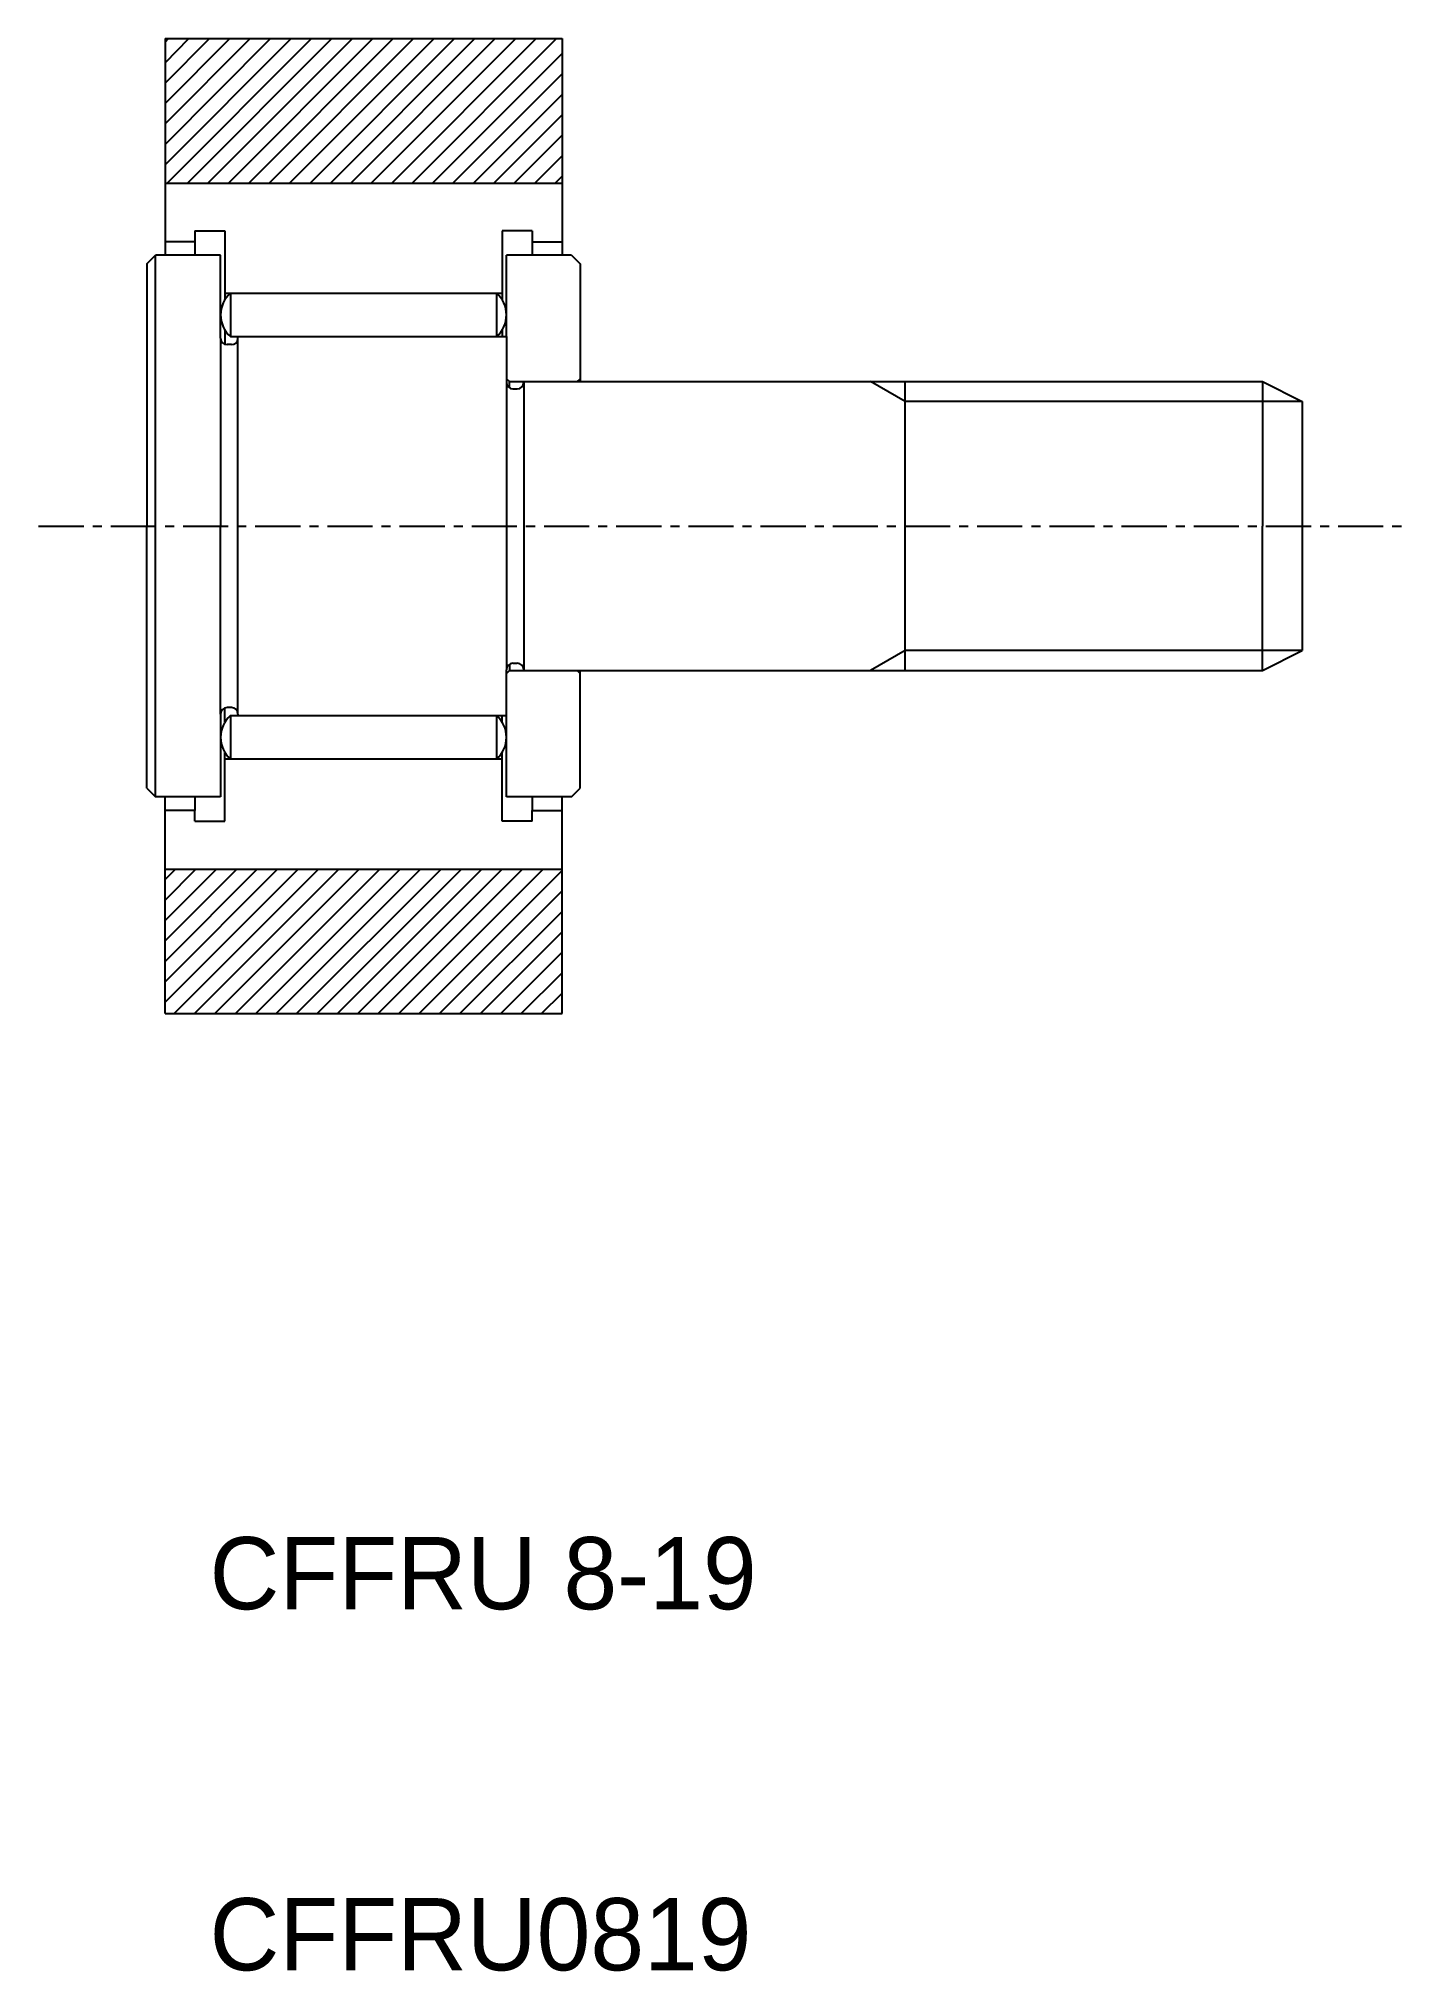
# Model space of a CAD drawing. Extents: x 160.7 to 198.7, y 89.1 to 142.6.
import ezdxf

# ---------------------------------------------------------------- set-up
doc = ezdxf.new("R2010")
doc.units = 0
doc.linetypes.add('CENTER', pattern=[2, 1.25, -0.25, 0.25, -0.25])
doc.layers.get('0').update_dxf_attribs({"linetype": 'CONTINUOUS'})
doc.layers.add('CENTER', color=1, linetype='CENTER')
doc.layers.add('HATCH', color=3, linetype='CONTINUOUS')

msp = doc.modelspace()

# ---------------------------------------------------------------- linework, layer by layer
for p, q in [((164.211, 142.635), (175.211, 142.635)), ((164.211, 142.635), (164.211, 136.635)), ((175.211, 142.635), (175.211, 136.635)), ((164.211, 138.635), (175.211, 138.635)), ((165.041, 137.31), (165.871, 137.31)), ((165.041, 137.31), (165.041, 137.01)), ((165.871, 137.31), (165.871, 135.585)), ((174.381, 137.31), (173.551, 137.31)), ((173.551, 137.31), (173.551, 135.585)), ((174.381, 137.31), (174.381, 137.01)), ((163.711, 136.395), (163.951, 136.635)), ((163.951, 121.635), (163.951, 136.635)), ((165.751, 136.635), (163.951, 136.635)), ((165.041, 137.01), (164.211, 137.01)), ((165.041, 137.01), (165.041, 136.635)), ((165.751, 134.34), (165.751, 136.635)), ((173.671, 134.385), (173.671, 136.635)), ((175.471, 136.635), (173.671, 136.635)), ((174.381, 137.01), (174.381, 136.635)), ((174.381, 137.01), (175.211, 137.01)), ((175.471, 136.635), (175.711, 136.395)), ((163.711, 136.395), (163.711, 129.135)), ((175.711, 136.395), (175.711, 133.135)), ((165.871, 135.585), (165.871, 135.404)), ((165.871, 135.585), (166.026, 135.585)), ((166.026, 135.585), (166.026, 134.385)), ((166.026, 135.585), (173.396, 135.585)), ((173.396, 135.585), (173.396, 134.385)), ((173.396, 135.585), (173.551, 135.585)), ((173.551, 135.585), (173.551, 135.404)), ((165.871, 134.566), (165.871, 134.17)), ((166.026, 134.385), (173.396, 134.385)), ((166.231, 134.34), (166.231, 134.385)), ((173.396, 134.385), (173.671, 134.385)), ((173.551, 134.566), (173.551, 134.385)), ((173.671, 134.385), (173.671, 133.115)), ((165.751, 134.34), (165.751, 129.135)), ((166.051, 134.16), (165.931, 134.16)), ((166.231, 123.93), (166.231, 134.34)), ((173.751, 133.135), (173.671, 133.215)), ((173.671, 133.115), (173.671, 125.155)), ((173.751, 133.135), (174.151, 133.135)), ((173.751, 132.965), (173.751, 133.135)), ((173.851, 132.935), (173.971, 132.935)), ((174.151, 133.135), (194.611, 133.135)), ((174.151, 133.115), (174.151, 133.135)), ((174.151, 133.115), (174.151, 125.155)), ((175.631, 133.135), (175.711, 133.215)), ((184.711, 125.135), (184.711, 133.135)), ((194.611, 133.135), (195.711, 132.585)), ((194.611, 133.135), (194.611, 129.135)), ((195.711, 132.585), (195.711, 125.685)), ((163.711, 121.875), (163.711, 129.135)), ((165.751, 123.93), (165.751, 129.135)), ((194.611, 125.135), (194.611, 129.135)), ((173.751, 125.305), (173.751, 125.135)), ((173.851, 125.335), (173.971, 125.335)), ((194.611, 125.135), (195.711, 125.685)), ((173.671, 125.135), (173.671, 125.155)), ((173.671, 123.885), (173.671, 125.135)), ((173.751, 125.135), (173.671, 125.055)), ((173.751, 125.135), (174.151, 125.135)), ((174.151, 125.155), (174.151, 125.135)), ((174.151, 125.135), (194.611, 125.135)), ((175.631, 125.135), (175.711, 125.055)), ((175.711, 121.875), (175.711, 125.135)), ((165.751, 123.93), (165.751, 121.635)), ((165.871, 123.704), (165.871, 124.1)), ((166.051, 124.11), (165.931, 124.11)), ((166.026, 123.885), (166.026, 122.685)), ((166.026, 123.885), (173.396, 123.885)), ((166.231, 123.93), (166.231, 123.885)), ((173.396, 123.885), (173.396, 122.685)), ((173.396, 123.885), (173.671, 123.885)), ((173.551, 123.704), (173.551, 123.885)), ((173.671, 121.635), (173.671, 123.885)), ((165.871, 122.685), (165.871, 122.866)), ((165.871, 120.96), (165.871, 122.685)), ((165.871, 122.685), (166.026, 122.685)), ((166.026, 122.685), (173.396, 122.685)), ((173.396, 122.685), (173.551, 122.685)), ((173.551, 122.685), (173.551, 122.866)), ((173.551, 120.96), (173.551, 122.685)), ((163.711, 121.875), (163.951, 121.635)), ((165.751, 121.635), (163.951, 121.635)), ((164.211, 115.635), (164.211, 121.635)), ((165.041, 121.635), (165.041, 121.26)), ((175.471, 121.635), (173.671, 121.635)), ((174.381, 121.635), (174.381, 121.26)), ((175.211, 115.635), (175.211, 121.635)), ((175.471, 121.635), (175.711, 121.875)), ((165.041, 121.26), (164.211, 121.26)), ((165.041, 120.96), (165.041, 121.26)), ((174.381, 121.26), (175.211, 121.26)), ((174.381, 120.96), (174.381, 121.26)), ((165.041, 120.96), (165.871, 120.96)), ((174.381, 120.96), (173.551, 120.96)), ((164.211, 119.635), (175.211, 119.635)), ((164.211, 115.635), (175.211, 115.635))]:
    msp.add_line(p, q)
at = {"color": 3}
for p, q in [((184.711, 132.585), (183.758, 133.135)), ((195.711, 132.585), (184.711, 132.585)), ((184.711, 125.685), (183.758, 125.135)), ((195.711, 125.685), (184.711, 125.685))]:
    msp.add_line(p, q, dxfattribs=at)
for centre, radius, start, end in [((166.543, 134.985), 0.792, 130.7529, 229.2471), ((172.879, 134.985), 0.792, 310.7529, 49.2471), ((165.931, 134.34), 0.18, 180, 270), ((166.051, 134.34), 0.18, 270, 0), ((173.851, 133.115), 0.18, 180, 270), ((173.971, 133.115), 0.18, 270, 0), ((173.851, 125.155), 0.18, 90, 180), ((173.971, 125.155), 0.18, 0, 90), ((165.931, 123.93), 0.18, 90, 180), ((166.543, 123.285), 0.792, 130.7529, 229.2471), ((166.051, 123.93), 0.18, 0, 90), ((172.879, 123.285), 0.792, 310.7529, 49.2471)]:
    msp.add_arc(centre, radius, start, end)
at = {"layer": 'CENTER', "color": 1, "linetype": 'CENTER'}
msp.add_line((160.711, 129.135), (198.711, 129.135), dxfattribs=at)
at = {"layer": 'HATCH'}
for p, q in [((164.211, 139.142), (167.704, 142.635)), ((164.211, 139.708), (167.138, 142.635)), ((164.211, 140.273), (166.572, 142.635)), ((164.211, 140.839), (166.007, 142.635)), ((164.211, 141.405), (165.441, 142.635)), ((164.211, 141.97), (164.875, 142.635)), ((164.211, 142.536), (164.31, 142.635)), ((164.27, 138.635), (168.27, 142.635)), ((164.835, 138.635), (168.835, 142.635)), ((165.401, 138.635), (169.401, 142.635)), ((165.967, 138.635), (169.967, 142.635)), ((166.532, 138.635), (170.532, 142.635)), ((167.098, 138.635), (171.098, 142.635)), ((167.664, 138.635), (171.664, 142.635)), ((168.229, 138.635), (172.229, 142.635)), ((168.795, 138.635), (172.795, 142.635)), ((169.361, 138.635), (173.361, 142.635)), ((169.926, 138.635), (173.926, 142.635)), ((170.492, 138.635), (174.492, 142.635)), ((171.058, 138.635), (175.058, 142.635)), ((171.623, 138.635), (175.211, 142.222)), ((172.189, 138.635), (175.211, 141.657)), ((172.755, 138.635), (175.211, 141.091)), ((173.32, 138.635), (175.211, 140.525)), ((173.886, 138.635), (175.211, 139.96)), ((174.452, 138.635), (175.211, 139.394)), ((175.018, 138.635), (175.211, 138.828)), ((164.211, 115.949), (167.897, 119.635)), ((164.211, 116.514), (167.331, 119.635)), ((164.211, 117.08), (166.766, 119.635)), ((164.211, 117.646), (166.2, 119.635)), ((164.211, 118.212), (165.634, 119.635)), ((164.211, 118.777), (165.068, 119.635)), ((164.211, 119.343), (164.503, 119.635)), ((164.463, 115.635), (168.463, 119.635)), ((165.028, 115.635), (169.028, 119.635)), ((165.594, 115.635), (169.594, 119.635)), ((166.16, 115.635), (170.16, 119.635)), ((166.725, 115.635), (170.725, 119.635)), ((167.291, 115.635), (171.291, 119.635)), ((167.857, 115.635), (171.857, 119.635)), ((168.422, 115.635), (172.422, 119.635)), ((168.988, 115.635), (172.988, 119.635)), ((169.554, 115.635), (173.554, 119.635)), ((170.119, 115.635), (174.119, 119.635)), ((170.685, 115.635), (174.685, 119.635)), ((171.251, 115.635), (175.211, 119.595)), ((171.817, 115.635), (175.211, 119.029)), ((172.382, 115.635), (175.211, 118.464)), ((172.948, 115.635), (175.211, 117.898)), ((173.514, 115.635), (175.211, 117.332)), ((174.079, 115.635), (175.211, 116.766)), ((174.645, 115.635), (175.211, 116.201))]:
    msp.add_line(p, q, dxfattribs=at)

# ---------------------------------------------------------------- texts
for s, p in [('CFFRU 8-19', (165.446, 99.135)), ('CFFRU0819', (165.446, 89.135))]:
    msp.add_text(s, height=2).set_placement(p)

doc.saveas('drawing.dxf')
